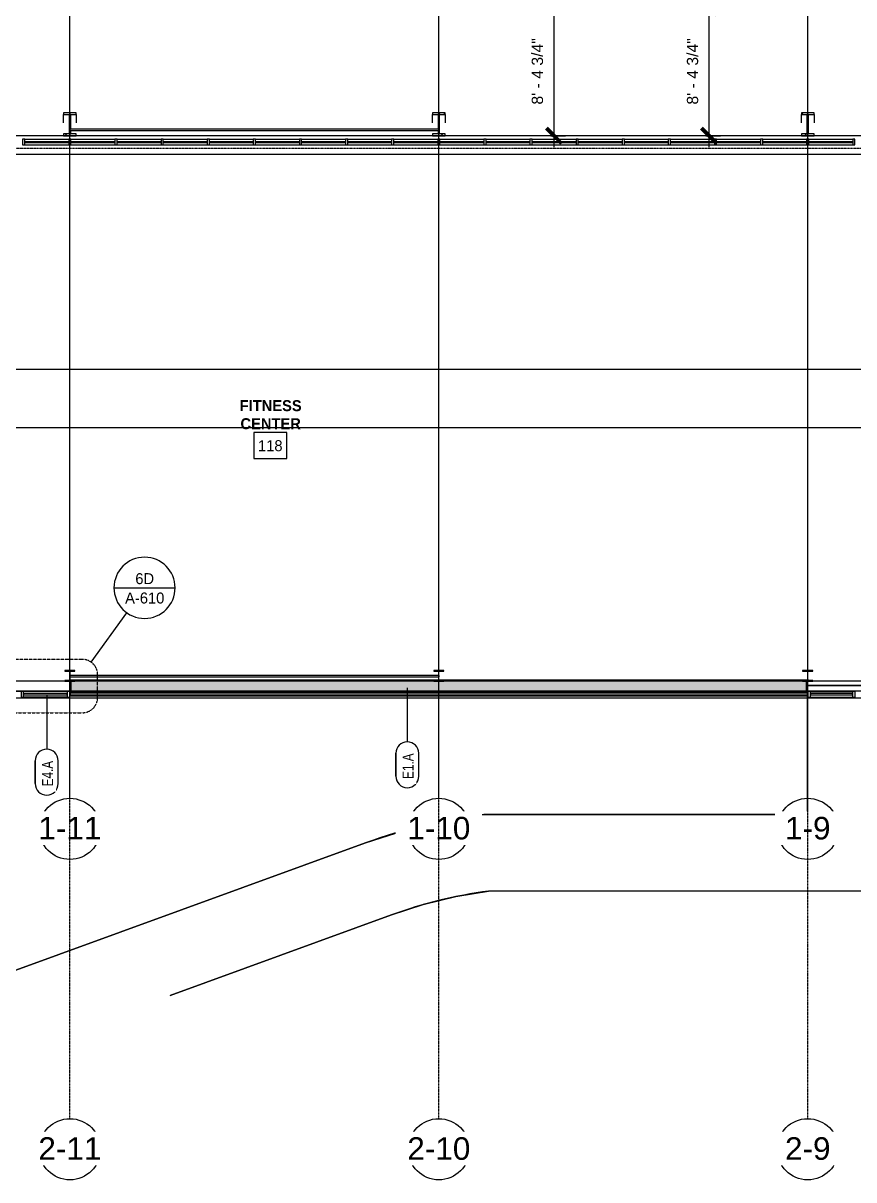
# Model space of a CAD drawing. Header units: inches. Extents: x 21592 to 24810, y -23179 to -20467.
# Drawn here: x 23339 to 23991, y -23179 to -22271 of the extents above; entities that cross this region are included whole.
import ezdxf

# ---------------------------------------------------------------- set-up
doc = ezdxf.new("R2010")
doc.units = ezdxf.units.IN
doc.header["$MEASUREMENT"] = 0
doc.linetypes.add('Dash Dot 3_16_', pattern=[0.3125, 0.1875, -0.0625, 0, -0.0625])
doc.linetypes.add('Grid Line 1_2_', pattern=[0.875, 0.5, -0.125, 0.125, -0.125])
for name, color, linetype, lineweight in [('A-ANNO-DIMS', 211, 'Continuous', 9), ('A-ANNO-DIMS-96', 211, 'Continuous', 9), ('A-ANNO-SYMB', 150, 'Continuous', 9), ('A-AREA-IDEN', 2, 'Continuous', 9), ('A-FLOR', 192, 'Continuous', 13), ('A-GLAZ-CURT', 52, 'Continuous', 9), ('A-GLAZ-CWMG', 51, 'Continuous', 9), ('A-WALL', 113, 'Continuous', 13), ('A-WALL-IDEN', 211, 'Continuous', 9), ('A-WALL-PATT', 111, 'Continuous', 50), ('C-TOPO', 7, 'Continuous', 9), ('Conc', 7, 'Continuous', 20), ('EOP-PR', 4, 'Continuous', 20), ('G-ANNO-SYMB', 111, 'Continuous', 9), ('L-SITE-WALL', 31, 'Continuous', 13), ('S-BEAM', 12, 'Continuous', 9), ('S-COLS', 52, 'Continuous', 9), ('S-GRID', 1, 'Continuous', 9), ('S-GRID-IDEN', 1, 'Continuous', 9)]:
    doc.layers.add(name, color=color, linetype=linetype, lineweight=lineweight)
doc.styles.add('Arial', font='arial.ttf', dxfattribs={"height": 17.703593})
doc.styles.add('Arial_1', font='arial.ttf', dxfattribs={"height": 8.851796})
doc.styles.add('Century Gothic', font='GOTHIC.TTF', dxfattribs={"height": 8.622671})
doc.styles.add('Century Gothic_1', font='GOTHIC.TTF', dxfattribs={"width": 0.8, "height": 8.622671})
doc.styles.add('Century Gothic_B', font='GOTHICB.TTF', dxfattribs={"height": 8.616719})
doc.dimstyles.new('OD_Dimension', dxfattribs={"dimscale": 12, "dimtxt": 9, "dimasz": 1, "dimexe": 0.75, "dimexo": 0.5, "dimgap": 0.5, "dimtad": 1, "dimdec": 3, "dimrnd": 0.125, "dimzin": 1, "dimdsep": 46, "dimlunit": 4, "dimtxsty": 'Arial_1', "dimblk1": 'OBLIQUE', "dimblk2": 'OBLIQUE', "dimsah": 1, "dimcen": 0.09, "dimdle": 0.75, "dimazin": 0, "dimtfac": 1, "dimtdec": 4, "dimtix": 1, "dimtmove": 0, "dimatfit": 3, "dimfxl": 1, "dimtvp": 1, "dimtfill": 1, "dimfrac": 2, "dimtolj": 1, "dimtzin": 0, "dimarcsym": 2})
pattern_1 = [(225, (23954.39, -22360.053), (9.503515, -9.503515), []), (225, (23954.39, -22374.453), (9.503515, -9.503515), [])]
pattern_2 = [(225, (23664.89, -22360.053), (9.503515, -9.503515), []), (225, (23664.89, -22374.453), (9.503515, -9.503515), [])]
pattern_3 = [(225, (23375.39, -22360.053), (9.503515, -9.503515), []), (225, (23375.39, -22374.453), (9.503515, -9.503515), [])]

# ---------------------------------------------------------------- blocks, each defined once
blk = doc.blocks.new('Struct_Xcel_Sports Complex_rvt-1-Enlarged First Floor Plan _West_')
at = {"layer": 'A-FLOR', "color": 43}
blk.add_line((24132.95, -22790.8), (23954.27, -22790.8), dxfattribs=at)
at = {"layer": 'L-SITE-WALL', "color": 43}
for p, q in [((23954.27, -22790.8), (24132.95, -22790.8)), ((23954.52, -22798.8), (23375.27, -22798.8))]:
    blk.add_line(p, q, dxfattribs=at)
blk = doc.blocks.new('W-Wide Flange-Column - B2_E-V1-Enlarged First Floor Plan _West_')
at = {"layer": 'S-COLS'}
h = blk.add_hatch(dxfattribs=at)
h.set_pattern_fill('FP_2', color=8, style=0, pattern_type=2)
h.set_pattern_definition([(225, (23375.39, -22783.178), (9.503515, -9.503515), []), (225, (23375.39, -22797.578), (9.503515, -9.503515), [])])
h.paths.add_polyline_path([(-4, 4.13), (-4, 3.69), (-0.84, 3.69), (-0.35, 3.49), (-0.14, 3), (-0.11, 0.73), (0.09, 0.7), (0.14, 0.7), (0.14, 3), (0.35, 3.49), (0.84, 3.69), (4, 3.69), (4, 4.13), (-1.1, 4.13)], flags=0)
h.paths.add_polyline_path([(0.14, -0.17), (-0.01, -0.27), (-0.14, -0.27), (-0.14, -3), (-0.35, -3.49), (-0.84, -3.69), (-4, -3.69), (-4, -4.12), (4, -4.12), (4, -3.69), (0.84, -3.69), (0.35, -3.49), (0.14, -3), (0.14, -0.18)], flags=0)
at = {"layer": 'S-COLS', "color": 7, "lineweight": 20}
for p, q in [((4, 4.13), (-4, 4.13)), ((-4, 4.13), (-4, 3.69)), ((-4, 3.69), (-0.84, 3.69)), ((-0.14, 3), (-0.14, 0.73)), ((0.14, 0.64), (0.14, 3)), ((0.84, 3.69), (4, 3.69)), ((4, 3.69), (4, 4.13)), ((-0.84, -3.69), (-4, -3.69)), ((-4, -3.69), (-4, -4.12)), ((-4, -4.12), (4, -4.12)), ((-0.14, -0.27), (-0.14, -3)), ((0.14, -3), (0.14, -0.17)), ((4, -3.69), (0.84, -3.69)), ((4, -4.12), (4, -3.69))]:
    blk.add_line(p, q, dxfattribs=at)
for centre, start, end in [((-0.84, 3), 0, 90), ((0.84, 3), 90, 180), ((-0.84, -3), 270, 0), ((0.84, -3), 180, 270)]:
    blk.add_arc(centre, 0.691, start, end, dxfattribs=at)
blk = doc.blocks.new('W-Wide Flange-Column - B2_E-V2-Enlarged First Floor Plan _West_')
at = {"layer": 'S-COLS'}
h = blk.add_hatch(dxfattribs=at)
h.set_pattern_fill('FP_3', color=8, style=0, pattern_type=2)
h.set_pattern_definition([(225, (23664.89, -22783.178), (9.503515, -9.503515), []), (225, (23664.89, -22797.578), (9.503515, -9.503515), [])])
h.paths.add_polyline_path([(4, 4.13), (-4, 4.13), (-4, 3.69), (-0.84, 3.69), (-0.35, 3.49), (-0.14, 3), (-0.11, 0.65), (0.04, 0.73), (0.14, 0.73), (0.14, 3), (0.35, 3.49), (0.84, 3.69), (4, 3.69)], flags=0)
h.paths.add_polyline_path([(-0.14, -0.15), (-0.14, -3), (-0.35, -3.49), (-0.84, -3.69), (-4, -3.69), (-4, -4.12), (4, -4.12), (4, -3.69), (0.84, -3.69), (0.35, -3.49), (0.14, -3), (0.13, -0.27), (-0.06, -0.23)], flags=0)
at = {"layer": 'S-COLS', "color": 7, "lineweight": 20}
for p, q in [((4, 4.13), (-4, 4.13)), ((-4, 4.13), (-4, 3.69)), ((-4, 3.69), (-0.84, 3.69)), ((-0.14, 3), (-0.14, 0.62)), ((0.14, 0.73), (0.14, 3)), ((0.84, 3.69), (4, 3.69)), ((4, 3.69), (4, 4.13)), ((-0.84, -3.69), (-4, -3.69)), ((-4, -3.69), (-4, -4.12)), ((-4, -4.12), (4, -4.12)), ((-0.14, -0.15), (-0.14, -3)), ((0.14, -3), (0.14, -0.27)), ((4, -3.69), (0.84, -3.69)), ((4, -4.12), (4, -3.69))]:
    blk.add_line(p, q, dxfattribs=at)
for centre, start, end in [((-0.84, 3), 0, 90), ((0.84, 3), 90, 180), ((-0.84, -3), 270, 0), ((0.84, -3), 180, 270)]:
    blk.add_arc(centre, 0.691, start, end, dxfattribs=at)
blk = doc.blocks.new('W-Wide Flange-Column - B2_E-V3-Enlarged First Floor Plan _West_')
at = {"layer": 'S-COLS'}
h = blk.add_hatch(dxfattribs=at)
h.set_pattern_fill('FP_4', color=8, style=0, pattern_type=2)
h.set_pattern_definition([(225, (23954.39, -22783.178), (9.503515, -9.503515), []), (225, (23954.39, -22797.578), (9.503515, -9.503515), [])])
h.paths.add_polyline_path([(4, 4.13), (-4, 4.13), (-4, 3.69), (-0.84, 3.69), (-0.35, 3.49), (-0.14, 3), (-0.14, -3), (-0.35, -3.49), (-0.84, -3.69), (-4, -3.69), (-4, -4.12), (4, -4.12), (4, -3.69), (0.84, -3.69), (0.35, -3.49), (0.14, -3), (0.14, 3), (0.35, 3.49), (0.84, 3.69), (4, 3.69)], flags=0)
at = {"layer": 'S-COLS', "color": 7, "lineweight": 20}
for p, q in [((4, 4.13), (-4, 4.13)), ((-4, 4.13), (-4, 3.69)), ((-4, 3.69), (-0.84, 3.69)), ((-0.14, 3), (-0.14, -3)), ((0.14, -3), (0.14, 3)), ((0.84, 3.69), (4, 3.69)), ((4, 3.69), (4, 4.13)), ((-0.84, -3.69), (-4, -3.69)), ((-4, -3.69), (-4, -4.12)), ((-4, -4.12), (4, -4.12)), ((4, -3.69), (0.84, -3.69)), ((4, -4.12), (4, -3.69))]:
    blk.add_line(p, q, dxfattribs=at)
for centre, start, end in [((-0.84, 3), 0, 90), ((0.84, 3), 90, 180), ((-0.84, -3), 270, 0), ((0.84, -3), 180, 270)]:
    blk.add_arc(centre, 0.691, start, end, dxfattribs=at)
blk = doc.blocks.new('Rectangular Mullion - Exterior 2_ x 4_5_-1142339-Enlarged First Floor Plan _West_')
at = {"layer": 'A-GLAZ-CWMG', "color": 7, "lineweight": 20}
for p, q in [((-2, 3), (0, 3)), ((-2, -1.5), (-2, 3)), ((0, 3), (0, -1.5)), ((0, -1.5), (-2, -1.5))]:
    blk.add_line(p, q, dxfattribs=at)
blk = doc.blocks.new('columns and girder2 - one-V15-Enlarged First Floor Plan _West_')
at = {"layer": 'S-BEAM'}
h = blk.add_hatch(dxfattribs=at)
h.set_pattern_fill('FP_21', color=8, style=0, pattern_type=2)
h.set_pattern_definition(pattern_1)
h.paths.add_polyline_path([(-5, -0.5), (-5, -2), (5, -2), (5, -0.5)], flags=0)
h.paths.add_polyline_path([(-5, -17.03), (-5, -18.55), (5, -18.55), (5, -17.03)], flags=0)
h.paths.add_polyline_path([(5, -1204.89), (-5, -1204.89), (-5, -1206.4), (5, -1206.4)], flags=0)
h.paths.add_polyline_path([(5, -1224.25), (-5, -1224.25), (-5, -1225), (5, -1225)], flags=0)
h = blk.add_hatch(dxfattribs=at)
h.set_pattern_fill('FP_21', color=8, style=0, pattern_type=2)
h.set_pattern_definition(pattern_1)
h.paths.add_polyline_path([(0.62, -2), (-0.63, -2), (-0.63, -17.03), (0.62, -17.03)], flags=0)
h.paths.add_polyline_path([(-0.63, -1206.4), (-0.63, -1224.25), (0.62, -1224.25), (0.62, -1206.4)], flags=0)
at = {"layer": 'S-BEAM', "color": 7, "lineweight": 20}
for p, q in [((5, -0.5), (-5, -0.5)), ((-5, -0.5), (-5, -2)), ((-5, -2), (5, -2)), ((0.62, -2), (-0.63, -2)), ((-0.63, -2), (-0.63, -17.03)), ((0.62, -17.03), (0.62, -2)), ((5, -2), (5, -0.5)), ((5, -17.03), (-5, -17.03)), ((-5, -17.03), (-5, -18.55)), ((-0.63, -17.03), (0.62, -17.03)), ((5, -18.55), (5, -17.03)), ((-5, -18.55), (5, -18.55))]:
    blk.add_line(p, q, dxfattribs=at)
at = {"layer": 'S-BEAM', "color": 43, "lineweight": 13}
for p, q in [((-5, -17.03), (-5, -10.69)), ((5, -10.69), (5, -17.03))]:
    blk.add_line(p, q, dxfattribs=at)
blk = doc.blocks.new('columns and girder2 - one-V16-Enlarged First Floor Plan _West_')
at = {"layer": 'S-BEAM'}
h = blk.add_hatch(dxfattribs=at)
h.set_pattern_fill('FP_22', color=8, style=0, pattern_type=2)
h.set_pattern_definition(pattern_2)
h.paths.add_polyline_path([(-5, -0.5), (-5, -2), (5, -2), (5, -0.5)], flags=0)
h.paths.add_polyline_path([(-5, -17.03), (-5, -18.55), (5, -18.55), (5, -17.03), (1.2, -17.03)], flags=0)
h.paths.add_polyline_path([(1.2, -1204.89), (-5, -1204.89), (-5, -1206.4), (5, -1206.4), (5, -1204.89)], flags=0)
h.paths.add_polyline_path([(5, -1224.25), (-5, -1224.25), (-5, -1225), (5, -1225)], flags=0)
h = blk.add_hatch(dxfattribs=at)
h.set_pattern_fill('FP_22', color=8, style=0, pattern_type=2)
h.set_pattern_definition(pattern_2)
h.paths.add_polyline_path([(0.62, -2), (-0.63, -2), (-0.63, -17.03), (0.62, -17.03), (0.62, -5.72), (-0.03, -5.71), (-0.21, -5.61), (-0.32, -5.43), (-0.36, -5.22), (-0.32, -5.01), (-0.22, -4.84), (-0.11, -4.75), (0.11, -4.72), (0.62, -4.72), (0.62, -3.92)], flags=0)
h.paths.add_polyline_path([(-0.63, -1206.4), (-0.63, -1224.25), (0.62, -1224.25), (0.62, -1222.25), (-0.05, -1222.23), (-0.29, -1222.1), (-0.41, -1221.75), (-0.29, -1221.4), (-0.01, -1221.25), (0.62, -1221.25), (0.62, -1206.4)], flags=0)
at = {"layer": 'S-BEAM', "color": 7, "lineweight": 20}
for p, q in [((5, -0.5), (-5, -0.5)), ((-5, -0.5), (-5, -2)), ((-5, -2), (5, -2)), ((0.62, -2), (-0.63, -2)), ((-0.63, -2), (-0.63, -17.03)), ((0.62, -4.72), (0.62, -2)), ((0.62, -17.03), (0.62, -5.72)), ((5, -2), (5, -0.5)), ((5, -17.03), (-5, -17.03)), ((-5, -17.03), (-5, -18.55)), ((-0.63, -17.03), (0.62, -17.03)), ((5, -18.55), (5, -17.03)), ((-5, -18.55), (5, -18.55))]:
    blk.add_line(p, q, dxfattribs=at)
at = {"layer": 'S-BEAM', "color": 43, "lineweight": 13}
for p, q in [((-5, -17.03), (-5, -10.69)), ((5, -10.69), (5, -17.03))]:
    blk.add_line(p, q, dxfattribs=at)
blk = doc.blocks.new('columns and girder2 - one-V17-Enlarged First Floor Plan _West_')
at = {"layer": 'S-BEAM'}
h = blk.add_hatch(dxfattribs=at)
h.set_pattern_fill('FP_23', color=8, style=0, pattern_type=2)
h.set_pattern_definition(pattern_3)
h.paths.add_polyline_path([(-5, -0.5), (-5, -2), (5, -2), (5, -0.5)], flags=0)
h.paths.add_polyline_path([(-5, -17.03), (-5, -18.55), (5, -18.55), (5, -17.03)], flags=0)
h.paths.add_polyline_path([(-5, -1204.89), (-5, -1206.4), (5, -1206.4), (5, -1204.89)], flags=0)
h.paths.add_polyline_path([(5, -1224.25), (-5, -1224.25), (-5, -1225), (5, -1225)], flags=0)
h = blk.add_hatch(dxfattribs=at)
h.set_pattern_fill('FP_23', color=8, style=0, pattern_type=2)
h.set_pattern_definition(pattern_3)
h.paths.add_polyline_path([(0.62, -2), (-0.63, -2), (-0.63, -4.72), (0, -4.72), (0.26, -4.87), (0.35, -5.27), (0.26, -5.57), (0, -5.72), (-0.63, -5.72), (-0.63, -17.03), (0.62, -17.03), (0.62, -3.92)], flags=0)
h.paths.add_polyline_path([(-0.63, -1206.4), (-0.59, -1221.25), (-0.26, -1221.27), (-0.02, -1221.4), (0.1, -1221.75), (-0.02, -1222.1), (-0.3, -1222.25), (-0.63, -1222.25), (-0.63, -1224.25), (0.62, -1224.25), (0.62, -1206.4)], flags=0)
at = {"layer": 'S-BEAM', "color": 7, "lineweight": 20}
for p, q in [((5, -0.5), (-5, -0.5)), ((-5, -0.5), (-5, -2)), ((-5, -2), (5, -2)), ((0.62, -2), (-0.63, -2)), ((-0.63, -2), (-0.63, -4.72)), ((-0.63, -5.72), (-0.63, -17.03)), ((0.62, -17.03), (0.62, -2)), ((5, -2), (5, -0.5)), ((5, -17.03), (-5, -17.03)), ((-5, -17.03), (-5, -18.55)), ((-0.63, -17.03), (0.62, -17.03)), ((5, -18.55), (5, -17.03)), ((-5, -18.55), (5, -18.55))]:
    blk.add_line(p, q, dxfattribs=at)
at = {"layer": 'S-BEAM', "color": 43, "lineweight": 13}
for p, q in [((-5, -17.03), (-5, -10.69)), ((5, -10.69), (5, -17.03))]:
    blk.add_line(p, q, dxfattribs=at)
blk = doc.blocks.new('System Panel - INSULATED LOW-E GLAZING _SEE ELEVATIONS FOR U-FACTOR_ SHGC_ _ LT_-1142335-Enlarged First Floor Plan _West_')
at = {"layer": 'A-GLAZ-CURT', "color": 7, "lineweight": 20}
for p, q in [((16.53125, -0.25), (-16.53125, -0.25)), ((-16.53125, -0.25), (-16.53125, -1.25)), ((-16.53125, -1.25), (16.53125, -1.25)), ((16.53125, -1.25), (16.53125, -0.25))]:
    blk.add_line(p, q, dxfattribs=at)
at = {"layer": 'A-GLAZ-CURT', "color": 10, "lineweight": 13}
for p, q in [((-16.53125, -1.25), (-16.53125, -0.25)), ((16.53125, -0.25), (-16.53125, -0.25)), ((-16.53125, -1.25), (16.53125, -1.25)), ((16.53125, -0.25), (16.53125, -1.25))]:
    blk.add_line(p, q, dxfattribs=at)
blk = doc.blocks.new('Rectangular Mullion - Exterior 2_ x 4_5_-1136166-Enlarged First Floor Plan _West_')
at = {"layer": 'A-GLAZ-CWMG', "color": 43, "lineweight": 13}
for p, q in [((23956.52, -22795.43), (23989.58, -22795.43)), ((23956.52, -22799.93), (23989.58, -22799.93))]:
    blk.add_line(p, q, dxfattribs=at)
blk = doc.blocks.new('Rectangular Mullion - Exterior 2_ x 4_5_-1115231-Enlarged First Floor Plan _West_')
at = {"layer": 'A-GLAZ-CWMG', "color": 7, "lineweight": 20}
for p, q in [((-1, 3), (1, 3)), ((-1, -1.5), (-1, 3)), ((1, 3), (1, -1.5)), ((1, -1.5), (-1, -1.5))]:
    blk.add_line(p, q, dxfattribs=at)
blk = doc.blocks.new('Rectangular Mullion - Exterior 2_ x 4_5_-1142359-Enlarged First Floor Plan _West_')
at = {"layer": 'A-GLAZ-CWMG', "color": 7, "lineweight": 20}
for p, q in [((-2, 1.5), (0, 1.5)), ((-2, -3), (-2, 1.5)), ((0, 1.5), (0, -3)), ((0, -3), (-2, -3))]:
    blk.add_line(p, q, dxfattribs=at)
blk = doc.blocks.new('Rectangular Mullion - Exterior 2_ x 4_5_-1142353-Enlarged First Floor Plan _West_')
at = {"layer": 'A-GLAZ-CWMG', "color": 7, "lineweight": 20}
for p, q in [((0, 1.5), (-2, 1.5)), ((-2, 1.5), (-2, -3)), ((0, -3), (0, 1.5)), ((-2, -3), (0, -3))]:
    blk.add_line(p, q, dxfattribs=at)
blk = doc.blocks.new('Rectangular Mullion - Exterior 2_ x 4_5_-827470-Enlarged First Floor Plan _West_')
at = {"layer": 'A-GLAZ-CWMG', "color": 7, "lineweight": 20}
for p, q in [((-1, 1.5), (1, 1.5)), ((-1, -3), (-1, 1.5)), ((1, 1.5), (1, -3)), ((1, -3), (-1, -3))]:
    blk.add_line(p, q, dxfattribs=at)
blk = doc.blocks.new('System Panel - INSULATED LOW-E GLAZING _SEE ELEVATIONS FOR U-FACTOR_ SHGC_ _ LT_-V21-Enlarged First Floor Plan _West_')
at = {"layer": 'A-GLAZ-CURT', "color": 7, "lineweight": 20}
for p, q in [((17.09375, 1.25), (-17.09375, 1.25)), ((-17.09375, 1.25), (-17.09375, 0.25)), ((-17.09375, 0.25), (17.09375, 0.25)), ((17.09375, 0.25), (17.09375, 1.25))]:
    blk.add_line(p, q, dxfattribs=at)
at = {"layer": 'A-GLAZ-CURT', "color": 10, "lineweight": 13}
for p, q in [((-17.09375, 0.25), (-17.09375, 1.25)), ((17.09375, 1.25), (-17.09375, 1.25)), ((-17.09375, 0.25), (17.09375, 0.25)), ((17.09375, 1.25), (17.09375, 0.25))]:
    blk.add_line(p, q, dxfattribs=at)
blk = doc.blocks.new('Rectangular Mullion - Exterior 2_ x 4_5_-1060760-Enlarged First Floor Plan _West_')
at = {"layer": 'A-GLAZ-CWMG', "color": 43, "lineweight": 13}
for p, q in [((23373.27, -22795.43), (23339.08, -22795.43)), ((23373.27, -22799.93), (23339.08, -22799.93))]:
    blk.add_line(p, q, dxfattribs=at)
blk = doc.blocks.new('System Panel - Interior Glazing-1220293-Enlarged First Floor Plan _West_')
at = {"layer": 'A-GLAZ-CURT', "color": 7, "lineweight": 20}
for p, q in [((17.21875, -0.5625), (-17.21875, -0.5625)), ((-17.21875, -0.5625), (-17.21875, -0.9375)), ((-17.21875, -0.9375), (17.21875, -0.9375)), ((17.21875, -0.9375), (17.21875, -0.5625))]:
    blk.add_line(p, q, dxfattribs=at)
blk = doc.blocks.new('Rectangular Mullion - Interior 1_75_ x 4_5_-1179494-Enlarged First Floor Plan _West_')
at = {"layer": 'A-GLAZ-CWMG', "color": 43, "lineweight": 13}
for p, q in [((24208.58, -22362.3), (24243.02, -22362.3)), ((24208.58, -22366.8), (24243.02, -22366.8))]:
    blk.add_line(p, q, dxfattribs=at)
blk = doc.blocks.new('Rectangular Mullion - Interior 1_75_ x 4_5_-1220290-Enlarged First Floor Plan _West_')
at = {"layer": 'A-GLAZ-CWMG', "color": 7, "lineweight": 20}
for p, q in [((-0.875, 3), (0.875, 3)), ((-0.875, -1.5), (-0.875, 3)), ((0.875, 3), (0.875, -1.5)), ((0.875, -1.5), (-0.875, -1.5))]:
    blk.add_line(p, q, dxfattribs=at)
blk = doc.blocks.new('Girt_C - 8_D-1665748-Enlarged First Floor Plan _West_')
at = {"layer": 'S-BEAM', "color": 43, "lineweight": 13}
for p, q in [((23081.89, -22787.3), (22945.27, -22787.3)), ((22945.27, -22787.49), (22945.27, -22787.3)), ((22945.27, -22795.12), (22945.27, -22787.49)), ((23371.39, -22787.3), (23089.89, -22787.3)), ((22945.27, -22795.3), (22945.27, -22795.12)), ((22945.27, -22795.3), (23375.52, -22795.3))]:
    blk.add_line(p, q, dxfattribs=at)
blk = doc.blocks.new('Round Bar - 1_-1257056-Enlarged First Floor Plan _West_')
at = {"layer": 'S-BEAM', "color": 43, "lineweight": 13}
for p, q in [((23520.62, -22354.33), (23375.39, -22354.33)), ((23375.39, -22355.33), (23520.62, -22355.33))]:
    blk.add_line(p, q, dxfattribs=at)
for start_param, end_param in [(0, 3.141593), (3.141593, 6.283185)]:
    blk.add_ellipse((23375.39, -22354.83), major_axis=(0, 0.5), ratio=0.73532, start_param=start_param, end_param=end_param, dxfattribs=at)
blk = doc.blocks.new('Round Bar - 1_-1257174-Enlarged First Floor Plan _West_')
at = {"layer": 'S-BEAM', "color": 43, "lineweight": 13}
for p, q in [((23664.89, -22354.33), (23519.63, -22354.33)), ((23519.69, -22355.33), (23664.89, -22355.33))]:
    blk.add_line(p, q, dxfattribs=at)
for start_param, end_param in [(0, 3.141593), (3.141593, 6.283185)]:
    blk.add_ellipse((23664.89, -22354.83), major_axis=(0, 0.5), ratio=0.73532, start_param=start_param, end_param=end_param, dxfattribs=at)
blk = doc.blocks.new('Round Bar - 1_-1264636-Enlarged First Floor Plan _West_')
at = {"layer": 'S-BEAM', "color": 43, "lineweight": 13}
for p, q in [((23520.94, -22782.91), (23375.34, -22782.91)), ((23375.34, -22783.91), (23520.92, -22783.91))]:
    blk.add_line(p, q, dxfattribs=at)
for start_param, end_param in [(0, 3.141593), (3.141593, 6.283185)]:
    blk.add_ellipse((23375.34, -22783.41), major_axis=(0, 0.5), ratio=0.440323, start_param=start_param, end_param=end_param, dxfattribs=at)
blk = doc.blocks.new('Round Bar - 1_-1264677-Enlarged First Floor Plan _West_')
at = {"layer": 'S-BEAM', "color": 43, "lineweight": 13}
for p, q in [((23519.32, -22783.91), (23664.91, -22783.91)), ((23664.91, -22782.91), (23519.33, -22782.91))]:
    blk.add_line(p, q, dxfattribs=at)
for start_param, end_param in [(0, 3.141593), (3.141593, 6.283185)]:
    blk.add_ellipse((23664.91, -22783.41), major_axis=(0, 0.5), ratio=0.440323, start_param=start_param, end_param=end_param, dxfattribs=at)
blk = doc.blocks.new('Grid - Grid Head - Circle-14747-Enlarged First Floor Plan _West_')
at = {"layer": 'S-GRID-IDEN'}
blk.add_circle((0, 0), 0.25, dxfattribs=at)
blk = doc.blocks.new('Wall Tag - 1_4_-1369832-Enlarged First Floor Plan _West_')
at = {"layer": 'A-WALL-IDEN', "color": 153}
for p, q in [((-0.0822, 0.0968), (0.1053, 0.0968)), ((0.1053, 0.0968), (-0.0822, 0.0968)), ((-0.0822, -0.0907), (0.1053, -0.0907)), ((-0.0822, -0.0907), (0.1053, -0.0907))]:
    blk.add_line(p, q, dxfattribs=at)
for centre, start, end in [((-0.0822, 0.0031), 90, 270), ((-0.0822, 0.0031), 90, 270), ((0.1053, 0.0031), 270, 90), ((0.1053, 0.0031), 270, 90)]:
    blk.add_arc(centre, 0.0937, start, end, dxfattribs=at)
blk = doc.blocks.new('Floor Plan - Callout Head-19020-Enlarged First Floor Plan _West_')
at = {"layer": 'A-ANNO-SYMB'}
blk.add_line((-0.25, 0), (0.25, 0), dxfattribs=at)
for start, end in [(360, 180), (180, 360)]:
    blk.add_arc((0, 0), 0.25, start, end, dxfattribs=at)
blk = doc.blocks.new('DIMBLOCK30-Enlarged First Floor Plan _West_')
at = {"layer": 'A-ANNO-DIMS-96', "lineweight": 50}
for p, q in [((23877.02, -22258.78), (23871.02, -22252.78)), ((23877.02, -22258.78), (23883.02, -22264.78)), ((23877.02, -22359.55), (23871.02, -22353.55)), ((23877.02, -22359.55), (23883.02, -22365.55))]:
    blk.add_line(p, q, dxfattribs=at)
at = {"layer": 'A-ANNO-DIMS-96'}
for p, q in [((23874.53, -22258.78), (23886.02, -22258.78)), ((23877.02, -22258.78), (23874.53, -22258.78)), ((23877.02, -22368.55), (23877.02, -22258.78)), ((23874.53, -22359.55), (23886.02, -22359.55)), ((23877.02, -22359.55), (23874.53, -22359.55))]:
    blk.add_line(p, q, dxfattribs=at)
at = {"layer": 'A-ANNO-DIMS-96', "color": 0, "insert": (23859.54, -22335.13), "char_height": 8.8518, "width": 62.3077, "attachment_point": 1, "rotation": 90, "line_spacing_factor": 0.938532, "style": 'Arial_1', "bg_fill": 3, "box_fill_scale": 1.25, "bg_fill_color": 0, "bg_fill_transparency": 0}
blk.add_mtext('8\' - 4 3/4"', dxfattribs=at)
blk = doc.blocks.new('_Oblique')
at = {"color": 0, "linetype": 'ByBlock', "lineweight": -2}
blk.add_line((-0.5, -0.5), (0.5, 0.5), dxfattribs=at)
blk = doc.blocks.new('DIMBLOCK54-Enlarged First Floor Plan _West_')
at = {"layer": 'A-ANNO-DIMS-96', "lineweight": 50}
for p, q in [((23755.28, -22258.78), (23749.28, -22252.78)), ((23755.28, -22258.78), (23761.28, -22264.78)), ((23755.28, -22359.55), (23749.28, -22353.55)), ((23755.28, -22359.55), (23761.28, -22365.55))]:
    blk.add_line(p, q, dxfattribs=at)
at = {"layer": 'A-ANNO-DIMS-96'}
for p, q in [((23752.79, -22258.78), (23764.28, -22258.78)), ((23755.28, -22258.78), (23752.79, -22258.78)), ((23755.28, -22368.55), (23755.28, -22258.78)), ((23752.79, -22359.55), (23764.28, -22359.55)), ((23755.28, -22359.55), (23752.79, -22359.55))]:
    blk.add_line(p, q, dxfattribs=at)
at = {"layer": 'A-ANNO-DIMS-96', "color": 0, "insert": (23737.79, -22335.13), "char_height": 8.8518, "width": 62.3077, "attachment_point": 1, "rotation": 90, "line_spacing_factor": 0.938532, "style": 'Arial_1', "bg_fill": 3, "box_fill_scale": 1.25, "bg_fill_color": 0, "bg_fill_transparency": 0}
blk.add_mtext('8\' - 4 3/4"', dxfattribs=at)

msp = doc.modelspace()

# ---------------------------------------------------------------- hatches: boundary and pattern name
at = {"layer": 'A-WALL-PATT', "lineweight": 9}
h = msp.add_hatch(dxfattribs=at)
h.set_pattern_fill('FP_7', color=8, style=0, pattern_type=2)
h.set_pattern_definition([(161.57, (0.48, 0.48), (-3.839953776, -1.544e-05), [0, -27.322, 3.034, 0]), (18.43, (-0.48, 0.48), (-3.839953776, 1.544e-05), [0, -27.322, 3.034, 0]), (108.43, (0.48, 0.48), (1.919622, -9.60052459), [9.106, -21.25]), (71.57, (-0.48, 0.48), (1.919622, 9.60052459), [9.106, -21.25])])
h.paths.add_polyline_path([(23376.2652, -22795.3028), (23953.5152, -22795.3028), (23953.5152, -22787.3028), (23376.2652, -22787.3028), (23376.2652, -22791.8699)], flags=0)
h = msp.add_hatch(dxfattribs=at)
h.set_pattern_fill('FP_9', color=8, style=0, pattern_type=2)
h.set_pattern_definition([(0, (0, 0), (15.36, 3.84), [1.267, -10.253, 1.267, -10.253, -61.44]), (0, (0, 0), (15.36, 3.84), [-23.04, 1.267, -21.773, 1.267, -10.253, -26.88]), (0, (0, 0), (15.36, 3.84), [-57.6, 1.267, -6.413, 1.267, -17.933]), (120, (5.76, 1.92), (-11.00553755, 11.3821502), [1.267, -10.253, 1.267, -10.253, -61.44]), (120, (5.76, 1.92), (-11.00553755, 11.3821502), [-23.04, 1.267, -21.773, 1.267, -10.253, -26.88]), (120, (5.76, 1.92), (-11.00553755, 11.3821502), [-57.6, 1.267, -6.413, 1.267, -17.933]), (240, (7.68, 9.6), (-4.35446245, -15.2221502), [1.267, -10.253, 1.267, -10.253, -61.44]), (240, (7.68, 9.6), (-4.35446245, -15.2221502), [-23.04, 1.267, -21.773, 1.267, -10.253, -26.88]), (240, (7.68, 9.6), (-4.35446245, -15.2221502), [-57.6, 1.267, -6.413, 1.267, -17.933])])
h.paths.add_polyline_path([(23376.2652, -22795.8028), (23953.5152, -22795.8028), (23953.5152, -22795.3028), (23376.2652, -22795.3028)], flags=0)
h = msp.add_hatch(dxfattribs=at)
h.set_pattern_fill('FP_10', color=8, style=0, pattern_type=2)
h.set_pattern_definition([(0, (0, 0), (0, 12), []), (90, (0, 0), (-12, 7e-16), [])])
h.paths.add_polyline_path([(23953.5152, -22796.8028), (23953.5152, -22795.8028), (23376.2652, -22795.8028), (23376.2652, -22796.8028), (23941.6378, -22796.8028)], flags=0)

# ---------------------------------------------------------------- linework, layer by layer
at = {"layer": 'A-ANNO-SYMB'}
msp.add_line((23392.1571, -22772.5721), (23420.0075, -22733.6922), dxfattribs=at)
at = {"layer": 'A-ANNO-SYMB', "linetype": 'Dash Dot 3_16_'}
for p, q in [((23385.1691, -22770.3275), (23328.3533, -22770.3275)), ((23397.1691, -22800.2048), (23397.1691, -22782.3275)), ((23328.3533, -22812.2048), (23385.1691, -22812.2048))]:
    msp.add_line(p, q, dxfattribs=at)
for centre, start, end in [((23385.1691, -22782.3275), 0, 90), ((23385.1691, -22800.2048), 270, 0)]:
    msp.add_arc(centre, 12, start, end, dxfattribs=at)
at = {"layer": 'A-AREA-IDEN', "flags": 128}
msp.add_lwpolyline([(23519.7973, -22592.2947), (23519.7973, -22612.8662), (23545.5073, -22612.8662), (23545.5073, -22592.2947)], close=True, dxfattribs=at)
at = {"layer": 'A-WALL', "color": 7, "lineweight": 20}
for p, q in [((23375.5152, -22787.3028), (23375.5152, -22798.6153)), ((23664.5904, -22786.5528), (23375.6901, -22786.5528)), ((23376.2652, -22787.3028), (23376.2652, -22796.8028)), ((23660.8902, -22787.3028), (23379.3902, -22787.3028)), ((23954.0904, -22786.5528), (23665.1901, -22786.5528)), ((23950.3902, -22787.3028), (23668.8902, -22787.3028)), ((23953.5152, -22796.8028), (23953.5152, -22787.3028)), ((23954.2652, -22798.6153), (23954.2652, -22787.3028)), ((23954.2652, -22796.8028), (23375.5152, -22796.8028)), ((23954.2652, -22798.3028), (23375.5152, -22798.3028)), ((23375.5152, -22798.6153), (23954.2652, -22798.6153)), ((23953.5152, -22795.3028), (23376.2652, -22795.3028)), ((23953.5152, -22795.8028), (23376.2652, -22795.8028))]:
    msp.add_line(p, q, dxfattribs=at)
at = {"layer": 'A-WALL-IDEN', "color": 153}
for p, q in [((23640.1134, -22792.5841), (23640.1134, -22834.9794)), ((23357.2321, -22798.4278), (23357.2321, -22840.8231))]:
    msp.add_line(p, q, dxfattribs=at)
at = {"layer": 'C-TOPO', "color": 43, "lineweight": 13}
for p, q in [((23954.2646, -22892.0669), (23954.2646, -22798.8032)), ((23954.2646, -22798.8032), (23954.5152, -22798.8032)), ((23954.5152, -22798.8032), (23954.2646, -22798.8032)), ((23954.2646, -22798.8032), (23954.2646, -22892.0669)), ((23668.6523, -22897.1235), (23700.1157, -22892.0669)), ((23700.1157, -22892.0669), (23668.6523, -22897.1235)), ((23700.1157, -22892.0669), (23954.2646, -22892.0669)), ((23954.2646, -22892.0669), (23700.1157, -22892.0669)), ((23637.6621, -22904.5503), (23668.6523, -22897.1235)), ((23668.6523, -22897.1235), (23637.6621, -22904.5503)), ((23607.3237, -22914.3062), (23637.6621, -22904.5503)), ((23637.6621, -22904.5503), (23607.3237, -22914.3062)), ((23303.2134, -23024.9927), (23607.3237, -22914.3062)), ((23607.3237, -22914.3062), (23303.2134, -23024.9927)), ((23678.1211, -22956.4248), (23652.7251, -22962.6431)), ((23652.7251, -22962.6431), (23678.1211, -22956.4248)), ((23703.9038, -22952.0669), (23678.1211, -22956.4248)), ((23678.1211, -22956.4248), (23703.9038, -22952.0669)), ((24312.2282, -22952.0669), (23703.9038, -22952.0669)), ((24312.2282, -22952.0669), (23703.9038, -22952.0669)), ((23627.8462, -22970.688), (23652.7251, -22962.6431)), ((23627.8462, -22970.688), (23652.7251, -22962.6431)), ((23627.8462, -22970.688), (23454.0404, -23033.9475)), ((23454.0404, -23033.9475), (23627.8462, -22970.688))]:
    msp.add_line(p, q, dxfattribs=at)
at = {"layer": 'Conc', "color": 43, "lineweight": 13}
for p, q in [((23954.2652, -22892.0675), (23954.2652, -22799.4278)), ((23700.1161, -22892.0675), (23954.2652, -22892.0675)), ((23303.2138, -23024.9933), (23607.3243, -22914.3062)), ((24312.2282, -22952.0675), (23703.9031, -22952.0675)), ((23454.0408, -23033.9475), (23627.8455, -22970.6877))]:
    msp.add_line(p, q, dxfattribs=at)
at = {"layer": 'EOP-PR', "color": 43, "lineweight": 13}
for radius, start in [(420, 96.9548648), (360, 97.5128826)]:
    msp.add_arc((23750.9728, -23308.9771), radius, start, 110, dxfattribs=at)
at = {"layer": 'G-ANNO-SYMB'}
for p, q in [((24581.5247, -22374.357), (21997.2929, -22374.357)), ((24577.8925, -22588.6303), (21993.6606, -22588.6303))]:
    msp.add_line(p, q, dxfattribs=at)
at = {"layer": 'L-SITE-WALL', "color": 43}
for p, q in [((24312.2282, -22800.8028), (22652.4043, -22800.8028)), ((23375.2652, -22798.8028), (23954.5152, -22798.8028))]:
    msp.add_line(p, q, dxfattribs=at)
at = {"layer": 'S-GRID', "linetype": 'Grid Line 1_2_'}
for p, q in [((23375.3902, -22879.3028), (23375.3902, -20713.1265)), ((23664.8902, -22879.3028), (23664.8902, -20713.1265)), ((23954.3902, -22879.3028), (23954.3902, -20713.1265)), ((24588.9748, -22359.5528), (22653.5125, -22359.5528)), ((24742.7891, -22359.5528), (22737.5125, -22359.5528)), ((24694.7891, -22369.5528), (22737.5125, -22369.5528)), ((24479.1075, -22543.0528), (21657.561, -22543.0528)), ((24588.9748, -22543.0528), (21790.2067, -22543.0528)), ((24479.1075, -22787.3028), (21657.561, -22787.3028)), ((24588.9748, -22787.3028), (21790.2067, -22787.3028)), ((24431.1075, -22795.3028), (21705.561, -22795.3028)), ((24540.9748, -22795.3028), (21852.8626, -22795.3028))]:
    msp.add_line(p, q, dxfattribs=at)

# ---------------------------------------------------------------- block references
at = {"layer": 'A-ANNO-SYMB', "xscale": 95.99999999999994, "yscale": 95.99999999999994, "zscale": 95.99999999999994}
msp.add_blockref('Floor Plan - Callout Head-19020-Enlarged First Floor Plan _West_', (23433.9835, -22714.1814), dxfattribs=at)
at = {"layer": 'A-GLAZ-CURT', "color": 43, "lineweight": 13, "rotation": 180}
for p in [(23357.2965, -22365.3028), (23393.484, -22365.3028), (23429.6715, -22365.3028), (23465.859, -22365.3028), (23502.0465, -22365.3028), (23538.234, -22365.3028), (23574.4215, -22365.3028), (23610.609, -22365.3028), (23646.7965, -22365.3028), (23682.984, -22365.3028), (23719.1715, -22365.3028), (23755.359, -22365.3028), (23791.5465, -22365.3028), (23827.734, -22365.3028), (23863.9215, -22365.3028), (23900.109, -22365.3028), (23936.2965, -22365.3028), (23972.484, -22365.3028)]:
    msp.add_blockref('System Panel - Interior Glazing-1220293-Enlarged First Floor Plan _West_', p, dxfattribs=at)
at = {"layer": 'A-GLAZ-CURT', "color": 10, "lineweight": 13}
msp.add_blockref('System Panel - INSULATED LOW-E GLAZING _SEE ELEVATIONS FOR U-FACTOR_ SHGC_ _ LT_-V21-Enlarged First Floor Plan _West_', (23356.1715, -22798.4278), dxfattribs=at)
at = {"layer": 'A-GLAZ-CURT', "color": 10, "lineweight": 13, "rotation": 180}
msp.add_blockref('System Panel - INSULATED LOW-E GLAZING _SEE ELEVATIONS FOR U-FACTOR_ SHGC_ _ LT_-1142335-Enlarged First Floor Plan _West_', (23973.0465, -22798.4278), dxfattribs=at)
at = {"layer": 'A-GLAZ-CWMG', "color": 43, "lineweight": 13, "extrusion": (0, 0, -1)}
for name, p in [('Rectangular Mullion - Interior 1_75_ x 4_5_-1220290-Enlarged First Floor Plan _West_', (-23339.2027, -22365.3028)), ('Rectangular Mullion - Interior 1_75_ x 4_5_-1220290-Enlarged First Floor Plan _West_', (-23375.3902, -22365.3028)), ('Rectangular Mullion - Interior 1_75_ x 4_5_-1220290-Enlarged First Floor Plan _West_', (-23411.5777, -22365.3028)), ('Rectangular Mullion - Interior 1_75_ x 4_5_-1220290-Enlarged First Floor Plan _West_', (-23447.7652, -22365.3028)), ('Rectangular Mullion - Interior 1_75_ x 4_5_-1220290-Enlarged First Floor Plan _West_', (-23483.9527, -22365.3028)), ('Rectangular Mullion - Interior 1_75_ x 4_5_-1220290-Enlarged First Floor Plan _West_', (-23520.1402, -22365.3028)), ('Rectangular Mullion - Interior 1_75_ x 4_5_-1220290-Enlarged First Floor Plan _West_', (-23556.3277, -22365.3028)), ('Rectangular Mullion - Interior 1_75_ x 4_5_-1220290-Enlarged First Floor Plan _West_', (-23592.5152, -22365.3028)), ('Rectangular Mullion - Interior 1_75_ x 4_5_-1220290-Enlarged First Floor Plan _West_', (-23628.7027, -22365.3028)), ('Rectangular Mullion - Interior 1_75_ x 4_5_-1220290-Enlarged First Floor Plan _West_', (-23664.8902, -22365.3028)), ('Rectangular Mullion - Interior 1_75_ x 4_5_-1220290-Enlarged First Floor Plan _West_', (-23701.0777, -22365.3028)), ('Rectangular Mullion - Interior 1_75_ x 4_5_-1220290-Enlarged First Floor Plan _West_', (-23737.2652, -22365.3028)), ('Rectangular Mullion - Interior 1_75_ x 4_5_-1220290-Enlarged First Floor Plan _West_', (-23773.4527, -22365.3028)), ('Rectangular Mullion - Interior 1_75_ x 4_5_-1220290-Enlarged First Floor Plan _West_', (-23809.6402, -22365.3028)), ('Rectangular Mullion - Interior 1_75_ x 4_5_-1220290-Enlarged First Floor Plan _West_', (-23845.8277, -22365.3028)), ('Rectangular Mullion - Interior 1_75_ x 4_5_-1220290-Enlarged First Floor Plan _West_', (-23882.0152, -22365.3028)), ('Rectangular Mullion - Interior 1_75_ x 4_5_-1220290-Enlarged First Floor Plan _West_', (-23918.2027, -22365.3028)), ('Rectangular Mullion - Interior 1_75_ x 4_5_-1220290-Enlarged First Floor Plan _West_', (-23954.3902, -22365.3028)), ('Rectangular Mullion - Interior 1_75_ x 4_5_-1220290-Enlarged First Floor Plan _West_', (-23990.5777, -22365.3028)), ('Rectangular Mullion - Exterior 2_ x 4_5_-1142339-Enlarged First Floor Plan _West_', (-23954.5152, -22798.4278)), ('Rectangular Mullion - Exterior 2_ x 4_5_-1115231-Enlarged First Floor Plan _West_', (-23990.5777, -22798.4278))]:
    msp.add_blockref(name, p, dxfattribs=at)
at = {"layer": 'A-GLAZ-CWMG', "color": 43, "lineweight": 13}
for name, p in [('Rectangular Mullion - Interior 1_75_ x 4_5_-1179494-Enlarged First Floor Plan _West_', (-868.5, 0)), ('Rectangular Mullion - Interior 1_75_ x 4_5_-1179494-Enlarged First Floor Plan _West_', (-832.3125, 0)), ('Rectangular Mullion - Interior 1_75_ x 4_5_-1179494-Enlarged First Floor Plan _West_', (-796.125, 0)), ('Rectangular Mullion - Interior 1_75_ x 4_5_-1179494-Enlarged First Floor Plan _West_', (-759.9375, 0)), ('Rectangular Mullion - Interior 1_75_ x 4_5_-1179494-Enlarged First Floor Plan _West_', (-723.75, 0)), ('Rectangular Mullion - Interior 1_75_ x 4_5_-1179494-Enlarged First Floor Plan _West_', (-687.5625, 0)), ('Rectangular Mullion - Interior 1_75_ x 4_5_-1179494-Enlarged First Floor Plan _West_', (-651.375, 0)), ('Rectangular Mullion - Interior 1_75_ x 4_5_-1179494-Enlarged First Floor Plan _West_', (-615.1875, 0)), ('Rectangular Mullion - Interior 1_75_ x 4_5_-1179494-Enlarged First Floor Plan _West_', (-579, 0)), ('Rectangular Mullion - Interior 1_75_ x 4_5_-1179494-Enlarged First Floor Plan _West_', (-542.8125, 0)), ('Rectangular Mullion - Interior 1_75_ x 4_5_-1179494-Enlarged First Floor Plan _West_', (-506.625, 0)), ('Rectangular Mullion - Interior 1_75_ x 4_5_-1179494-Enlarged First Floor Plan _West_', (-470.4375, 0)), ('Rectangular Mullion - Interior 1_75_ x 4_5_-1179494-Enlarged First Floor Plan _West_', (-434.25, 0)), ('Rectangular Mullion - Interior 1_75_ x 4_5_-1179494-Enlarged First Floor Plan _West_', (-398.0625, 0)), ('Rectangular Mullion - Interior 1_75_ x 4_5_-1179494-Enlarged First Floor Plan _West_', (-361.875, 0)), ('Rectangular Mullion - Interior 1_75_ x 4_5_-1179494-Enlarged First Floor Plan _West_', (-325.6875, 0)), ('Rectangular Mullion - Interior 1_75_ x 4_5_-1179494-Enlarged First Floor Plan _West_', (-289.5, 0)), ('Rectangular Mullion - Interior 1_75_ x 4_5_-1179494-Enlarged First Floor Plan _West_', (-253.3125, 0)), ('Rectangular Mullion - Exterior 2_ x 4_5_-1060760-Enlarged First Floor Plan _West_', (0, 0)), ('Rectangular Mullion - Exterior 2_ x 4_5_-1136166-Enlarged First Floor Plan _West_', (0, 0))]:
    msp.add_blockref(name, p, dxfattribs=at)
at = {"layer": 'A-GLAZ-CWMG', "color": 43, "lineweight": 13, "rotation": 180}
msp.add_blockref('Rectangular Mullion - Exterior 2_ x 4_5_-1142353-Enlarged First Floor Plan _West_', (23337.0777, -22798.4278), dxfattribs=at)
at = {"layer": 'A-GLAZ-CWMG', "color": 43, "lineweight": 13, "extrusion": (0, 0, -1), "rotation": 180}
for name, p in [('Rectangular Mullion - Exterior 2_ x 4_5_-1142359-Enlarged First Floor Plan _West_', (-23375.2652, -22798.4278)), ('Rectangular Mullion - Exterior 2_ x 4_5_-827470-Enlarged First Floor Plan _West_', (-23374.2652, -22798.4278))]:
    msp.add_blockref(name, p, dxfattribs=at)
at = {"layer": 'A-WALL-IDEN', "color": 153, "xscale": 95.99999999999994, "yscale": 95.99999999999994, "zscale": 95.99999999999994, "rotation": 89.99999999999991}
for p in [(23640.4071, -22854.0841), (23357.5258, -22859.9278)]:
    msp.add_blockref('Wall Tag - 1_4_-1369832-Enlarged First Floor Plan _West_', p, dxfattribs=at)
at = {"layer": 'S-BEAM', "color": 43, "lineweight": 13, "rotation": 180}
for name, p in [('columns and girder2 - one-V17-Enlarged First Floor Plan _West_', (23375.3902, -22360.0528)), ('columns and girder2 - one-V16-Enlarged First Floor Plan _West_', (23664.8902, -22360.0528)), ('columns and girder2 - one-V15-Enlarged First Floor Plan _West_', (23954.3902, -22360.0528))]:
    msp.add_blockref(name, p, dxfattribs=at)
at = {"layer": 'S-BEAM', "color": 43, "lineweight": 13}
for name in ['Round Bar - 1_-1257056-Enlarged First Floor Plan _West_', 'Round Bar - 1_-1257174-Enlarged First Floor Plan _West_', 'Round Bar - 1_-1264636-Enlarged First Floor Plan _West_', 'Round Bar - 1_-1264677-Enlarged First Floor Plan _West_', 'Girt_C - 8_D-1665748-Enlarged First Floor Plan _West_']:
    msp.add_blockref(name, (0, 0), dxfattribs=at)
at = {"layer": 'S-COLS', "color": 43, "lineweight": 13, "rotation": 180}
for name, p in [('W-Wide Flange-Column - B2_E-V1-Enlarged First Floor Plan _West_', (23375.3902, -22783.1778)), ('W-Wide Flange-Column - B2_E-V2-Enlarged First Floor Plan _West_', (23664.8902, -22783.1778)), ('W-Wide Flange-Column - B2_E-V3-Enlarged First Floor Plan _West_', (23954.3902, -22783.1778))]:
    msp.add_blockref(name, p, dxfattribs=at)
at = {"layer": 'S-GRID-IDEN', "xscale": 95.99999999999994, "yscale": 95.99999999999994, "zscale": 95.99999999999994}
for p in [(23375.3902, -22903.3028), (23664.8902, -22903.3028), (23954.3902, -22903.3028), (23375.3902, -23154.6211), (23664.8902, -23154.6211), (23954.3902, -23154.6211)]:
    msp.add_blockref('Grid - Grid Head - Circle-14747-Enlarged First Floor Plan _West_', p, dxfattribs=at)

# ---------------------------------------------------------------- texts
at = {"layer": 'A-ANNO-SYMB', "char_height": 8.62267, "attachment_point": 2, "line_spacing_factor": 0.984117, "style": 'Century Gothic'}
for s, insert, width in [('6D', (23434.1219, -22702.6907), 18.36), ('A-610', (23434.1219, -22717.883), 38.88)]:
    msp.add_mtext(s, dxfattribs=dict(at, insert=insert, width=width))
at = {"layer": 'A-AREA-IDEN', "attachment_point": 2}
for s, insert, char_height, width, line_spacing_factor, style in [('FITNESS\\PCENTER', (23532.9383, -22566.9851), 8.61672, 51.084, 0.984796, 'Century Gothic_B'), ('118', (23532.6523, -22598.3863), 8.62267, 23.652, 0.984117, 'Century Gothic')]:
    msp.add_mtext(s, dxfattribs=dict(at, insert=insert, char_height=char_height, width=width, line_spacing_factor=line_spacing_factor, style=style))

# ---------------------------------------------------------------- next in the draw order: texts
at = {"layer": 'A-WALL-IDEN', "char_height": 8.62267, "width": 23.76, "attachment_point": 2, "rotation": 90, "line_spacing_factor": 0.984117, "style": 'Century Gothic_1', "bg_fill": 3, "box_fill_scale": 1.25, "bg_fill_color": 0, "bg_fill_transparency": 0}
for s, insert in [('E4.A', (23353.5915, -22859.9567)), ('E1.A', (23636.4728, -22854.1129))]:
    msp.add_mtext(s, dxfattribs=dict(at, insert=insert))
at = {"layer": 'S-GRID-IDEN', "char_height": 17.70359, "attachment_point": 2, "line_spacing_factor": 0.938532, "style": 'Arial', "bg_fill": 3, "box_fill_scale": 1.25, "bg_fill_color": 0, "bg_fill_transparency": 0}
for s, insert, width in [('1-11', (23375.3856, -22893.8659), 58.968), ('1-10', (23664.8856, -22893.8659), 58.968), ('1-9', (23954.3856, -22893.8659), 42.552), ('2-11', (23375.3856, -23145.1842), 58.968), ('2-10', (23664.8856, -23145.1842), 58.968), ('2-9', (23954.3856, -23145.1842), 42.552)]:
    msp.add_mtext(s, dxfattribs=dict(at, insert=insert, width=width))

# ---------------------------------------------------------------- next in the draw order: dimensions: what is measured, and where the dimension line sits
at = {"layer": 'A-ANNO-DIMS'}
for base, p1, p2, picture, middle in [((23755.2754, -22258.78), (23746.7902, -22359.5528), (23746.7902, -22258.78), 'DIMBLOCK54-Enlarged First Floor Plan _West_', (23744.6956, -22309.1664)), ((23877.0202, -22258.78), (23868.5349, -22359.5528), (23868.5349, -22258.78), 'DIMBLOCK30-Enlarged First Floor Plan _West_', (23866.4403, -22309.1664))]:
    dim = msp.add_linear_dim(base=base, p1=p1, p2=p2, angle=90, dimstyle='OD_Dimension', override={"dimpost": '<>', "dimfxl": 100.772846}, dxfattribs=at)
    dim.commit()
    dim.dimension.update_dxf_attribs({"geometry": picture, "text_midpoint": middle})

# ---------------------------------------------------------------- next in the draw order: linework, layer by layer
at = {"layer": 'S-GRID', "linetype": 'Grid Line 1_2_'}
for p, q in [((23375.3902, -23130.6211), (23375.3902, -20902.4278)), ((23664.8902, -23130.6211), (23664.8902, -20902.4278)), ((23954.3902, -23130.6211), (23954.3902, -20902.4278))]:
    msp.add_line(p, q, dxfattribs=at)

# ---------------------------------------------------------------- next in the draw order: block references
at = {"lineweight": 5}
msp.add_blockref('Struct_Xcel_Sports Complex_rvt-1-Enlarged First Floor Plan _West_', (0, 0), dxfattribs=at)

doc.saveas('drawing.dxf')
